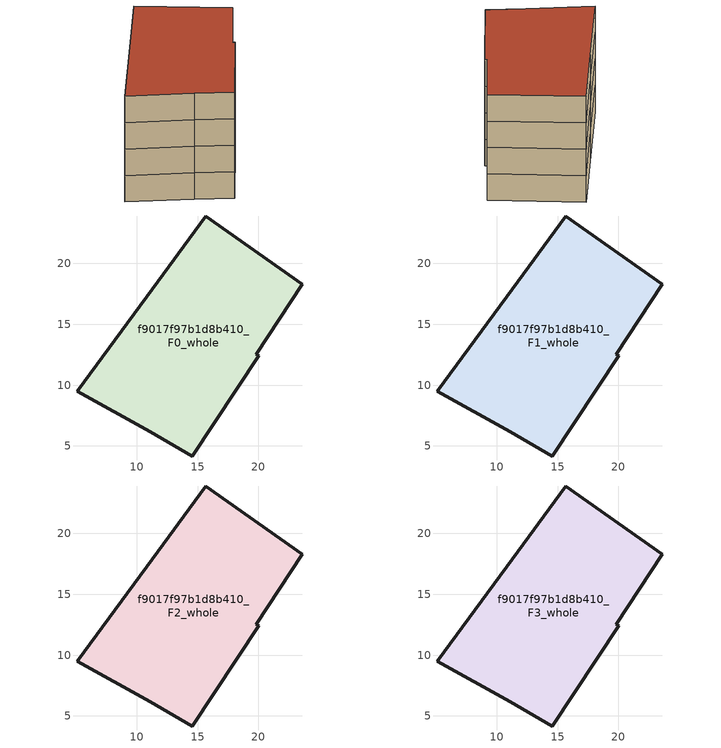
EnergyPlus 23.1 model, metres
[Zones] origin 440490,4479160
f9017f97b1d8b410_F0_whole
 floor ground (EU_floor_Construction): 23.61,18.29 19.82,12.54 20.04,12.41 14.57,4.18 11.12,6.18 5.12,9.51 10.82,17.28 15.68,23.9 z0
 wall outside (EU_wall_Construction): 5.12,9.51 11.12,6.18 14.57,4.18 20.04,12.41 19.82,12.54 23.61,18.29 15.68,23.9 10.82,17.28 5.12,9.51 z0:3
f9017f97b1d8b410_F1_whole
 floor to f9017f97b1d8b410_F0_whole (EU_floor_Construction): 23.61,18.29 19.82,12.54 20.04,12.41 14.57,4.18 11.12,6.18 5.12,9.51 10.82,17.28 15.68,23.9 z3
 wall outside (EU_wall_Construction): 5.12,9.51 11.12,6.18 14.57,4.18 20.04,12.41 19.82,12.54 23.61,18.29 15.68,23.9 10.82,17.28 5.12,9.51 z3:6
f9017f97b1d8b410_F2_whole
 floor to f9017f97b1d8b410_F1_whole (EU_floor_Construction): 23.61,18.29 19.82,12.54 20.04,12.41 14.57,4.18 11.12,6.18 5.12,9.51 10.82,17.28 15.68,23.9 z6
 wall outside (EU_wall_Construction): 5.12,9.51 11.12,6.18 14.57,4.18 20.04,12.41 19.82,12.54 23.61,18.29 15.68,23.9 10.82,17.28 5.12,9.51 z6:9
f9017f97b1d8b410_F3_whole
 floor to f9017f97b1d8b410_F2_whole (EU_floor_Construction): 23.61,18.29 19.82,12.54 20.04,12.41 14.57,4.18 11.12,6.18 5.12,9.51 10.82,17.28 15.68,23.9 z9
 wall outside (EU_wall_Construction): 5.12,9.51 11.12,6.18 14.57,4.18 20.04,12.41 19.82,12.54 23.61,18.29 15.68,23.9 10.82,17.28 5.12,9.51 z9:12
 roof outside (EU_roof_Construction): 20.04,12.41 19.82,12.54 23.61,18.29 15.68,23.9 10.82,17.28 5.12,9.51 11.12,6.18 14.57,4.18 z12
[Building]
EU S2 Campaign: North Axis=0; Terrain=City; Solar Distribution=FullExterior
[Site:Location]
Madrid: Latitude=40.5; Longitude=-3.5; Time Zone=1; Elevation=609
[SizingPeriod:WeatherFileDays]
AnnualSizingPeriod: Begin Month=1; Begin Day of Month=1; End Month=12; End Day of Month=31; Day of Week for Start Day=Monday; Use Weather File Daylight Saving Period=No; Use Weather File Rain and Snow Indicators=No
[MATERIAL]
EU_InternalMass_Material: Roughness=MediumRough; Thickness=0.1; Conductivity=1; Density=1800; Specific Heat=900; Thermal Absorptance=0.9; Solar Absorptance=0.7; Visible Absorptance=0.7
[MATERIAL:NOMASS] Roughness=MediumRough; Thermal Absorptance=0.9; Solar Absorptance=0.7; Visible Absorptance=0.7
Name | Thermal Resistance
EU_wall_NoMass; EU_roof_NoMass | 2.16768
EU_floor_NoMass | 1.14339
[CONSTRUCTION]
EU_wall_Construction: EU_wall_NoMass
EU_roof_Construction: EU_roof_NoMass
EU_floor_Construction: EU_floor_NoMass
EU_InternalMass_Construction: EU_InternalMass_Material
[ZONE] Type=1; Multiplier=1; Ceiling Height=autocalculate; Floor Area=autocalculate; Part of Total Floor Area=Yes
Name | Volume
f9017f97b1d8b410_F0_whole | 533.391
f9017f97b1d8b410_F1_whole; f9017f97b1d8b410_F2_whole; f9017f97b1d8b410_F3_whole | 533.392
[INTERNALMASS] Construction=EU_InternalMass_Construction; Surface Area=177.797
Name | Zone or ZoneList
f9017f97b1d8b410_F0_whole_EU_InternalMass | f9017f97b1d8b410_F0_whole
f9017f97b1d8b410_F1_whole_EU_InternalMass | f9017f97b1d8b410_F1_whole
f9017f97b1d8b410_F2_whole_EU_InternalMass | f9017f97b1d8b410_F2_whole
f9017f97b1d8b410_F3_whole_EU_InternalMass | f9017f97b1d8b410_F3_whole
[OTHEREQUIPMENT] Fuel Type=Electricity; Design Level Calculation Method=Watts/Area; Power per Zone Floor Area=1; Fraction Latent=0; Fraction Radiant=0; Fraction Lost=0; Carbon Dioxide Generation Rate=0; EndUse Subcategory=EU_Step8_InternalGains
Name | Zone or ZoneList or Space or SpaceList | Schedule
EU_Step8_InternalGain_f9017f97b1d8b410_F0_whole_f000 | f9017f97b1d8b410_F0_whole | EU_Step8_GainSchedule_f9017f97b1d8b410_F0_whole_f000
EU_Step8_InternalGain_f9017f97b1d8b410_F1_whole_f000 | f9017f97b1d8b410_F1_whole | EU_Step8_GainSchedule_f9017f97b1d8b410_F1_whole_f000
EU_Step8_InternalGain_f9017f97b1d8b410_F2_whole_f000 | f9017f97b1d8b410_F2_whole | EU_Step8_GainSchedule_f9017f97b1d8b410_F2_whole_f000
EU_Step8_InternalGain_f9017f97b1d8b410_F3_whole_f000 | f9017f97b1d8b410_F3_whole | EU_Step8_GainSchedule_f9017f97b1d8b410_F3_whole_f000
[ZONEVENTILATION:DESIGNFLOWRATE] Schedule=EU_AlwaysOn; Design Flow Rate Calculation Method=AirChanges/Hour; Air Changes per Hour=0.480546; Ventilation Type=Natural; Fan Pressure Rise=0; Fan Total Efficiency=1; Constant Term Coefficient=1; Temperature Term Coefficient=0; Velocity Term Coefficient=0; Velocity Squared Term Coefficient=0; Minimum Indoor Temperature=-100; Maximum Indoor Temperature=100; Delta Temperature=-100; Minimum Outdoor Temperature=-100; Maximum Outdoor Temperature=100; Maximum Wind Speed=40
Name | Zone or ZoneList or Space or SpaceList
EU_ConstantAir_f9017f97b1d8b410_F0_whole | f9017f97b1d8b410_F0_whole
EU_ConstantAir_f9017f97b1d8b410_F1_whole | f9017f97b1d8b410_F1_whole
EU_ConstantAir_f9017f97b1d8b410_F2_whole | f9017f97b1d8b410_F2_whole
EU_ConstantAir_f9017f97b1d8b410_F3_whole | f9017f97b1d8b410_F3_whole
[HVACTEMPLATE:THERMOSTAT] Constant Heating Setpoint=20; Constant Cooling Setpoint=50
EU_HeatOnly_f9017f97b1d8b410_F0_whole; EU_HeatOnly_f9017f97b1d8b410_F1_whole; EU_HeatOnly_f9017f97b1d8b410_F2_whole; EU_HeatOnly_f9017f97b1d8b410_F3_whole
[HVACTEMPLATE:ZONE:IDEALLOADSAIRSYSTEM] System Availability Schedule=EU_AlwaysOn; Maximum Heating Supply Air Temperature=50; Minimum Cooling Supply Air Temperature=13; Maximum Heating Supply Air Humidity Ratio=0.0156; Minimum Cooling Supply Air Humidity Ratio=0.0077; Heating Limit=NoLimit; Cooling Limit=NoLimit; Heating Availability Schedule=EU_AlwaysOn; Cooling Availability Schedule=EU_CoolingOff; Dehumidification Control Type=ConstantSensibleHeatRatio; Cooling Sensible Heat Ratio=0.7; Dehumidification Setpoint=60; Humidification Control Type=None; Humidification Setpoint=30; Outdoor Air Method=None; Outdoor Air Flow Rate per Person=0.00944; Outdoor Air Flow Rate per Zone Floor Area=0; Outdoor Air Flow Rate per Zone=0; Demand Controlled Ventilation Type=None; Outdoor Air Economizer Type=NoEconomizer; Heat Recovery Type=None; Sensible Heat Recovery Effectiveness=0.7; Latent Heat Recovery Effectiveness=0.65
Name | Template Thermostat
f9017f97b1d8b410_F0_whole | EU_HeatOnly_f9017f97b1d8b410_F0_whole
f9017f97b1d8b410_F1_whole | EU_HeatOnly_f9017f97b1d8b410_F1_whole
f9017f97b1d8b410_F2_whole | EU_HeatOnly_f9017f97b1d8b410_F2_whole
f9017f97b1d8b410_F3_whole | EU_HeatOnly_f9017f97b1d8b410_F3_whole
[SIZING:ZONE] Zone Cooling Design Supply Air Temperature Input Method=SupplyAirTemperature; Zone Cooling Design Supply Air Temperature=13; Zone Heating Design Supply Air Temperature Input Method=SupplyAirTemperature; Zone Heating Design Supply Air Temperature=50; Zone Cooling Design Supply Air Humidity Ratio=0.008; Zone Heating Design Supply Air Humidity Ratio=0.008; Cooling Design Air Flow Method=DesignDay; Cooling Design Air Flow Rate=0; Cooling Minimum Air Flow per Zone Floor Area=0.000762; Cooling Minimum Air Flow=0; Cooling Minimum Air Flow Fraction=0.2; Heating Design Air Flow Method=DesignDay; Heating Design Air Flow Rate=0; Heating Maximum Air Flow per Zone Floor Area=0.002032; Heating Maximum Air Flow=0.141576; Heating Maximum Air Flow Fraction=0.3; Account for Dedicated Outdoor Air System=No; Dedicated Outdoor Air System Control Strategy=NeutralSupplyAir; Dedicated Outdoor Air Low Setpoint Temperature for Design=autosize; Dedicated Outdoor Air High Setpoint Temperature for Design=autosize; Zone Load Sizing Method=Sensible Load Only No Latent Load; Zone Latent Cooling Design Supply Air Humidity Ratio Input Method=HumidityRatioDifference; Zone Cooling Design Supply Air Humidity Ratio Difference=0.005; Zone Latent Heating Design Supply Air Humidity Ratio Input Method=HumidityRatioDifference; Zone Humidification Design Supply Air Humidity Ratio Difference=0.005
f9017f97b1d8b410_F0_whole; f9017f97b1d8b410_F1_whole; f9017f97b1d8b410_F2_whole; f9017f97b1d8b410_F3_whole
[SCHEDULE:CONSTANT]
Name | Hourly Value
EU_AlwaysOn | 1
EU_CoolingOff | 0
[SCHEDULE:FILE] Column Number=1; Rows to Skip at Top=0; Number of Hours of Data=8760; Column Separator=Comma; Interpolate to Timestep=No; Minutes per Item=60; Adjust Schedule for Daylight Savings=Yes
Name | File
EU_Step8_GainSchedule_f9017f97b1d8b410_F0_whole_f000 | C:\Users\o_iseri\Desktop\OpenUBEM\openubem\outputs\eu_evidence\EU-11\ES-MAD-BERRUGUETE\idfs\f9017f97b1d8b410\f9017f97b1d8b410_F0_whole_f000_gain.csv
EU_Step8_GainSchedule_f9017f97b1d8b410_F1_whole_f000 | C:\Users\o_iseri\Desktop\OpenUBEM\openubem\outputs\eu_evidence\EU-11\ES-MAD-BERRUGUETE\idfs\f9017f97b1d8b410\f9017f97b1d8b410_F1_whole_f000_gain.csv
EU_Step8_GainSchedule_f9017f97b1d8b410_F2_whole_f000 | C:\Users\o_iseri\Desktop\OpenUBEM\openubem\outputs\eu_evidence\EU-11\ES-MAD-BERRUGUETE\idfs\f9017f97b1d8b410\f9017f97b1d8b410_F2_whole_f000_gain.csv
EU_Step8_GainSchedule_f9017f97b1d8b410_F3_whole_f000 | C:\Users\o_iseri\Desktop\OpenUBEM\openubem\outputs\eu_evidence\EU-11\ES-MAD-BERRUGUETE\idfs\f9017f97b1d8b410\f9017f97b1d8b410_F3_whole_f000_gain.csv
